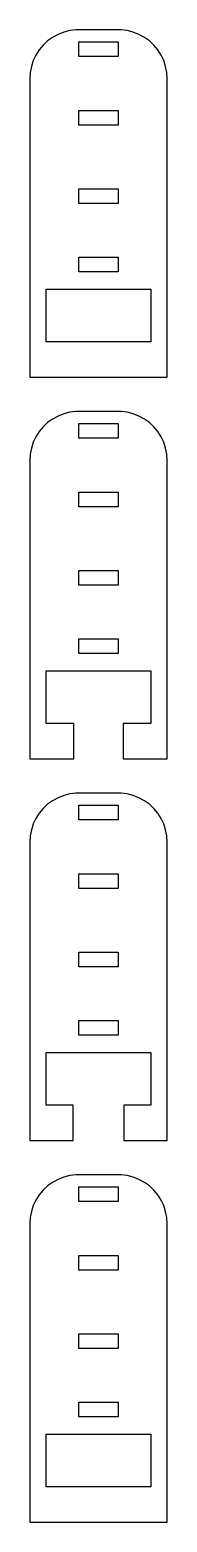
# Model space of a CAD drawing. Header units: metres. Extents: x -7 to 7, y 0 to 152.
import ezdxf

# ---------------------------------------------------------------- set-up
doc = ezdxf.new("R2010")
doc.units = ezdxf.units.M

msp = doc.modelspace()

# ---------------------------------------------------------------- linework, layer by layer
for p, q in [((-2.31395, 152.49), (-2.9369, 152.411)), ((2.31395, 152.49), (-2.31395, 152.49)), ((2.9369, 152.411), (2.31395, 152.49)), ((-5.18712, 151.353), (-5.64484, 150.923)), ((-4.67912, 151.722), (-5.18712, 151.353)), ((-4.12889, 152.024), (-4.67912, 151.722)), ((-3.54507, 152.255), (-4.12889, 152.024)), ((-2.9369, 152.411), (-3.54507, 152.255)), ((-2, 149.75), (-2, 151.25)), ((-2, 151.25), (2, 151.25)), ((2, 151.25), (2, 149.75)), ((3.54507, 152.255), (2.9369, 152.411)), ((4.12889, 152.024), (3.54507, 152.255)), ((4.67912, 151.722), (4.12889, 152.024)), ((5.18712, 151.353), (4.67912, 151.722)), ((5.64484, 150.923), (5.18712, 151.353)), ((-6.38153, 149.909), (-6.64888, 149.341)), ((-6.04507, 150.439), (-6.38153, 149.909)), ((-5.64484, 150.923), (-6.04507, 150.439)), ((2, 149.75), (-2, 149.75)), ((6.04507, 150.439), (5.64484, 150.923)), ((6.38153, 149.909), (6.04507, 150.439)), ((6.64888, 149.341), (6.38153, 149.909)), ((-6.96057, 148.127), (-7, 147.5)), ((-6.84291, 148.743), (-6.96057, 148.127)), ((-6.64888, 149.341), (-6.84291, 148.743)), ((6.84291, 148.743), (6.64888, 149.341)), ((6.96057, 148.127), (6.84291, 148.743)), ((7, 147.5), (6.96057, 148.127)), ((-7, 147.5), (-7, 117)), ((7, 117), (7, 147.5)), ((-2, 142.75), (-2, 144.25)), ((-2, 144.25), (2, 144.25)), ((2, 144.25), (2, 142.75)), ((2, 142.75), (-2, 142.75)), ((-2, 134.75), (-2, 136.25)), ((-2, 136.25), (2, 136.25)), ((2, 136.25), (2, 134.75)), ((2, 134.75), (-2, 134.75)), ((-2, 127.75), (-2, 129.25)), ((-2, 129.25), (2, 129.25)), ((2, 129.25), (2, 127.75)), ((2, 127.75), (-2, 127.75)), ((-5.34662, 120.6), (-5.34662, 126)), ((-5.34662, 126), (5.34662, 126)), ((5.34662, 126), (5.34662, 120.6)), ((5.34662, 120.6), (-5.34662, 120.6)), ((-7, 117), (7, 117)), ((-4.12889, 113.024), (-4.67912, 112.722)), ((-3.54507, 113.255), (-4.12889, 113.024)), ((-2.9369, 113.411), (-3.54507, 113.255)), ((-2.31395, 113.49), (-2.9369, 113.411)), ((2.31395, 113.49), (-2.31395, 113.49)), ((2.9369, 113.411), (2.31395, 113.49)), ((3.54507, 113.255), (2.9369, 113.411)), ((4.12889, 113.024), (3.54507, 113.255)), ((4.67912, 112.722), (4.12889, 113.024)), ((-6.04507, 111.439), (-6.38153, 110.909)), ((-5.64484, 111.923), (-6.04507, 111.439)), ((-5.18712, 112.353), (-5.64484, 111.923)), ((-4.67912, 112.722), (-5.18712, 112.353)), ((-2, 110.75), (-2, 112.25)), ((-2, 112.25), (2, 112.25)), ((2, 112.25), (2, 110.75)), ((5.18712, 112.353), (4.67912, 112.722)), ((5.64484, 111.923), (5.18712, 112.353)), ((6.04507, 111.439), (5.64484, 111.923)), ((6.38153, 110.909), (6.04507, 111.439)), ((-6.64888, 110.341), (-6.84291, 109.743)), ((-6.38153, 110.909), (-6.64888, 110.341)), ((2, 110.75), (-2, 110.75)), ((6.64888, 110.341), (6.38153, 110.909)), ((6.84291, 109.743), (6.64888, 110.341)), ((-6.96057, 109.127), (-7, 108.5)), ((-7, 108.5), (-7, 78)), ((-6.84291, 109.743), (-6.96057, 109.127)), ((6.96057, 109.127), (6.84291, 109.743)), ((7, 108.5), (6.96057, 109.127)), ((7, 78), (7, 108.5)), ((-2, 103.75), (-2, 105.25)), ((-2, 105.25), (2, 105.25)), ((2, 105.25), (2, 103.75)), ((2, 103.75), (-2, 103.75)), ((-2, 95.75), (-2, 97.25)), ((-2, 97.25), (2, 97.25)), ((2, 97.25), (2, 95.75)), ((2, 95.75), (-2, 95.75)), ((-2, 88.75), (-2, 90.25)), ((-2, 90.25), (2, 90.25)), ((2, 90.25), (2, 88.75)), ((2, 88.75), (-2, 88.75)), ((-5.34662, 81.6), (-5.34662, 87)), ((-5.34662, 87), (5.34662, 87)), ((5.34662, 87), (5.34662, 81.6)), ((-2.53072, 81.6), (-5.34662, 81.6)), ((-2.53072, 78), (-2.53072, 81.6)), ((5.34662, 81.6), (2.53072, 81.6)), ((2.53072, 81.6), (2.53072, 78)), ((-7, 78), (-2.53072, 78)), ((2.53072, 78), (7, 78)), ((-5.18712, 73.3526), (-5.64484, 72.9227)), ((-4.67912, 73.7216), (-5.18712, 73.3526)), ((-4.12889, 74.0241), (-4.67912, 73.7216)), ((-3.54507, 74.2553), (-4.12889, 74.0241)), ((-2.9369, 74.4114), (-3.54507, 74.2553)), ((-2.31395, 74.4901), (-2.9369, 74.4114)), ((2.31395, 74.4901), (-2.31395, 74.4901)), ((-2, 71.75), (-2, 73.25)), ((-2, 73.25), (2, 73.25)), ((2, 73.25), (2, 71.75)), ((2.9369, 74.4114), (2.31395, 74.4901)), ((3.54507, 74.2553), (2.9369, 74.4114)), ((4.12889, 74.0241), (3.54507, 74.2553)), ((4.67912, 73.7216), (4.12889, 74.0241)), ((5.18712, 73.3526), (4.67912, 73.7216)), ((5.64484, 72.9227), (5.18712, 73.3526)), ((-6.38153, 71.9088), (-6.64888, 71.3406)), ((-6.04507, 72.4389), (-6.38153, 71.9088)), ((-5.64484, 72.9227), (-6.04507, 72.4389)), ((2, 71.75), (-2, 71.75)), ((6.04507, 72.4389), (5.64484, 72.9227)), ((6.38153, 71.9088), (6.04507, 72.4389)), ((6.64888, 71.3406), (6.38153, 71.9088)), ((-6.84291, 70.7434), (-6.96057, 70.1267)), ((-6.64888, 71.3406), (-6.84291, 70.7434)), ((6.84291, 70.7434), (6.64888, 71.3406)), ((6.96057, 70.1267), (6.84291, 70.7434)), ((-6.96057, 70.1267), (-7, 69.5)), ((-7, 69.5), (-7, 39)), ((7, 69.5), (6.96057, 70.1267)), ((7, 39), (7, 69.5)), ((-2, 64.75), (-2, 66.25)), ((-2, 66.25), (2, 66.25)), ((2, 66.25), (2, 64.75)), ((2, 64.75), (-2, 64.75)), ((-2, 56.75), (-2, 58.25)), ((-2, 58.25), (2, 58.25)), ((2, 58.25), (2, 56.75)), ((2, 56.75), (-2, 56.75)), ((-2, 49.75), (-2, 51.25)), ((-2, 51.25), (2, 51.25)), ((2, 51.25), (2, 49.75)), ((2, 49.75), (-2, 49.75)), ((-5.34662, 42.6), (-5.34662, 48)), ((-5.34662, 48), (5.34662, 48)), ((5.34662, 48), (5.34662, 42.6)), ((-2.59418, 42.6), (-5.34662, 42.6)), ((-2.59418, 39), (-2.59418, 42.6)), ((5.34662, 42.6), (2.59418, 42.6)), ((2.59418, 42.6), (2.59418, 39)), ((-7, 39), (-2.59418, 39)), ((2.59418, 39), (7, 39)), ((-3.54507, 35.2553), (-4.12889, 35.0241)), ((-2.9369, 35.4114), (-3.54507, 35.2553)), ((-2.31395, 35.4901), (-2.9369, 35.4114)), ((2.31395, 35.4901), (-2.31395, 35.4901)), ((2.9369, 35.4114), (2.31395, 35.4901)), ((3.54507, 35.2553), (2.9369, 35.4114)), ((4.12889, 35.0241), (3.54507, 35.2553)), ((-5.64484, 33.9227), (-6.04507, 33.4389)), ((-5.18712, 34.3526), (-5.64484, 33.9227)), ((-4.67912, 34.7216), (-5.18712, 34.3526)), ((-4.12889, 35.0241), (-4.67912, 34.7216)), ((-2, 32.75), (-2, 34.25)), ((-2, 34.25), (2, 34.25)), ((2, 34.25), (2, 32.75)), ((4.67912, 34.7216), (4.12889, 35.0241)), ((5.18712, 34.3526), (4.67912, 34.7216)), ((5.64484, 33.9227), (5.18712, 34.3526)), ((6.04507, 33.4389), (5.64484, 33.9227)), ((-6.64888, 32.3406), (-6.84291, 31.7434)), ((-6.38153, 32.9088), (-6.64888, 32.3406)), ((-6.04507, 33.4389), (-6.38153, 32.9088)), ((2, 32.75), (-2, 32.75)), ((6.38153, 32.9088), (6.04507, 33.4389)), ((6.64888, 32.3406), (6.38153, 32.9088)), ((6.84291, 31.7434), (6.64888, 32.3406)), ((-6.96057, 31.1267), (-7, 30.5)), ((-7, 30.5), (-7, 0)), ((-6.84291, 31.7434), (-6.96057, 31.1267)), ((6.96057, 31.1267), (6.84291, 31.7434)), ((7, 30.5), (6.96057, 31.1267)), ((7, 0), (7, 30.5)), ((-2, 25.75), (-2, 27.25)), ((-2, 27.25), (2, 27.25)), ((2, 27.25), (2, 25.75)), ((2, 25.75), (-2, 25.75)), ((-2, 17.75), (-2, 19.25)), ((-2, 19.25), (2, 19.25)), ((2, 19.25), (2, 17.75)), ((2, 17.75), (-2, 17.75)), ((-2, 10.75), (-2, 12.25)), ((-2, 12.25), (2, 12.25)), ((2, 12.25), (2, 10.75)), ((2, 10.75), (-2, 10.75)), ((-5.34662, 3.59999), (-5.34662, 9)), ((-5.34662, 9), (5.34662, 9)), ((5.34662, 9), (5.34662, 3.59999)), ((5.34662, 3.59999), (-5.34662, 3.59999)), ((-7, 0), (7, 0))]:
    msp.add_line(p, q)

doc.saveas('drawing.dxf')
